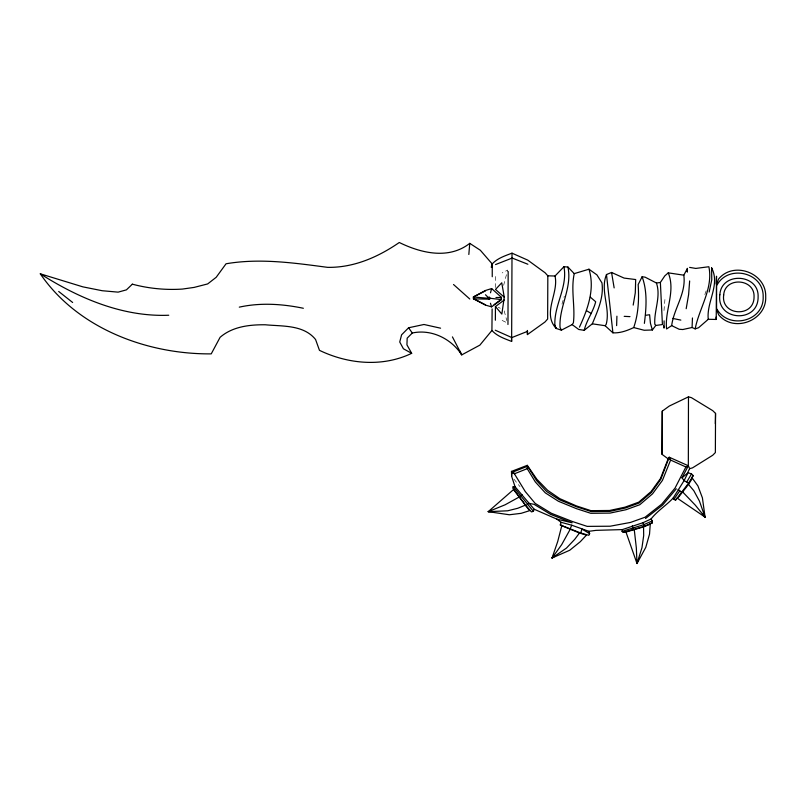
<?xml version="1.0" encoding="UTF-8"?>
<svg xmlns="http://www.w3.org/2000/svg" width="806" height="806" viewBox="0 0 806 806"><rect width="100%" height="100%" fill="white"/><g stroke="black" fill="none" stroke-linecap="round" stroke-linejoin="round"><path stroke-width="0.6" stroke-dasharray="4.03 3.02" d="M495.287 287.571L495.347 274.211M663.993 310.552L664.98 298.925M503.629 285.354L507.669 270.07L502.148 272.932M561.963 304.124L564.271 296.255M704.807 294.613L706.378 290.231M498.249 307.318L500.274 308.265M502.108 320.405L506.37 322.491M513.926 479.127L520.031 486.673M504.193 310.874L506.793 320.587"/><path stroke-width="1.21" d="M501.423 299.62L501.433 297.354L491.65 288.568L485.373 290.513L473.344 296.981L473.434 298.814L485.333 305.051L491.569 306.864L501.423 299.62L490.34 298.28L489.121 299.439L490.34 298.28L489.131 297.182L487.832 298.24L474.986 297.132M504.264 300.003L495.438 306.562L501.846 314.098L504.274 297.202L501.755 282.785L495.509 289.445L504.274 297.202M492.123 308.93L491.922 330.47L479.872 345.129L461.737 354.882C451.37 338.732 431.401 328.858 412.309 332.999L407.171 338.167L406.939 344.837L411.675 353.32C382.548 367.375 348.061 364.121 319.468 350.338L315.569 339.507C303.61 324.617 282.523 326.44 265.305 324.778C249.528 324.606 232.471 326.551 220.098 337.311L211.232 353.874C146.944 354.408 77.517 328.395 40.3 273.818L82.897 286.865L102.201 290.724L118.109 292.145L126.411 289.868L132.345 284.175M495.368 320.234L495.438 306.562M715.325 423.674L715.537 413.397L712.756 410.667L691.447 397.67L688.475 396.844L669.302 406.043L662.26 411.151L662.079 454.383L669.081 459.551L669.202 457.214L688.334 465.757L689.654 468.649L688.072 471.712M507.961 324.496L508.173 271.501M688.546 483.187L693.241 475.59L691.518 473.928L688.032 472.689L684.113 480.588L673.121 498.108L673.846 499.327L675.509 500.224L688.546 483.187L684.113 480.588L682.017 477.847L688.334 465.757L688.475 396.844M644.377 323.367C646.311 307.973 647.561 291.57 642.12 276.74L645.122 277.173L656.427 283.007L660.376 282.453L664.819 275.854L668.255 272.851L683.8 275.178L687.417 268.418L687.327 272.136M716.222 283.903L716.514 276.226L716.222 319.458L708.273 319.287L698.59 327.72L695.165 328.878L692.082 327.498L682.793 329.523L679.196 329.271L671.67 325.614L666.582 328.969C664.577 310.119 675.902 291.52 668.255 272.851M616.63 325.624L616.912 316.194M664.094 320.869L664.063 328.113L663.6 325.795M491.922 330.47C497.08 336.183 504.647 338.691 511.629 341.422L512.012 253.165C504.989 255.814 497.403 258.263 492.204 263.945L491.257 267.199L492.244 267.39L492.244 276.74M515.074 486.794L513.241 486.582L512.737 488.013L525.986 505.634L528.504 503.287L534.086 504.324L550.538 514.349L572.119 522.812L556.835 519.114L534.166 509.231L515.074 486.794L511.629 476.296L511.84 472.447L527.598 466.211L536.635 480.648L546.659 491.519L559.435 499.76L576.935 506.934L591.261 511.548L609.971 511.357L625.345 508.032L639.067 503.035L651.349 492.476L660.759 479.379L669.202 457.214L670.612 460.065L685.906 466.976L688.334 465.757M512.012 253.165L527.749 260.126L545.138 272.801L547.828 275.813L547.637 319.045L544.927 322.047L527.426 334.581L527.598 331.326L511.84 337.573L495.277 330.208M662.079 454.383L662.26 411.151M651.047 519.004L643.067 522.681L622.373 529.592L622.071 531.386L623.24 532.373L644.095 526.378L652.125 523.054L652.245 520.958L651.047 519.004C657.313 510.913 666.149 505.543 673.121 498.108M692.455 317.967L692.082 327.498M579.454 327.135C587.705 309.232 595.201 288.961 588.964 269.214L574.245 273.627C570.698 289.858 575.353 306.471 573.398 322.823L572.159 324.606L561.379 330.158L556.211 328.455C541.864 313.202 559.021 293.334 555.022 276.015L563.938 266.715L567.918 267.048L574.245 273.627M689.654 280.951L688.606 294.664L686.188 308.708M468.83 254.474L469.757 243.352L480.316 250.233L492.204 263.945L492.244 267.39M572.159 324.606L578.768 329.483L584.189 330.309L592.319 323.831L605.115 325.705L612.913 332.828C620.056 333.281 627.28 330.631 633.718 327.558C638.503 313.736 639.077 299.127 638.161 284.558L642.12 276.74M686.954 271.431L687.417 268.418M670.612 460.065L662.421 480.426L652.517 493.846L639.773 504.727L625.96 509.735L610.082 513.09L590.798 513.301L576.441 508.667L558.437 501.272L545.289 492.849L535.335 481.948L527.215 468.669L527.598 466.211M633.194 305.091L635.279 292.88L635.692 279.551L624.096 278.09L611.563 272.468L606.485 274.544C599.815 290.785 610.696 307.973 606.152 324.445L605.115 325.705M561.107 522.308L571.736 525.21L588.864 531.315L589.639 533.643L588.823 535.305L580.693 533.008L560.291 524.958L561.107 522.308L556.835 519.114M683.8 275.178C686.43 293.233 673.806 308.537 671.67 325.614M709.179 292.024L711.758 279.823L711.607 267.904C720.524 284.74 706.258 302.149 708.273 319.287M491.65 288.568L490.491 292.78M584.189 330.309C586.587 320.234 593.176 311.841 595.694 301.756L590.324 297.162M695.165 328.878C699.165 308.104 713.401 288.457 708.867 266.736L695.769 268.428L689.624 267.39M637.697 561.198L637.002 563.505L625.98 532.081L643.551 526.902L650.251 524.102L649.525 534.166L645.797 547.324L637.002 563.505L636.881 561.057M668.587 457.727L660.457 478.542L651.047 491.61L638.755 502.158L625.033 507.155L609.658 510.47L590.959 510.661L576.451 505.926L559.757 498.632L547.617 490.3L536.856 479.248L527.285 465.334L511.467 471.409L511.629 476.296M525.986 505.634L531.436 511.911L533.411 511.326L534.166 509.231M716.484 284.538L718.499 279.158C733.4 260.6 766.566 272.922 765.7 296.719C766.849 320.496 733.853 333.241 718.72 314.864L716.514 309.554M570.255 528.635L571.736 525.21M580.693 533.008L581.962 529.068L589.639 533.643M592.319 323.831C597.659 310.824 603.986 297.354 601.951 282.896L596.914 274.876L588.964 269.214M570.316 529.079L561.661 544.665L552.06 557.994L569.731 550.256L580.28 541.723L586.456 535.124L579.484 533.018L561.792 525.713L557.732 541.461L552.06 557.994L566.467 548.08L574.738 539.325L579.484 533.018M685.906 466.976L675.035 488.093L661.746 504.113L645.032 517.25L630.544 522.419L610.122 526.217L587.181 526.378L572.532 521.563L551.334 513.271L535.174 503.387L525.25 491.529L514.409 473.797L511.84 472.447M686.813 481.877L691.518 473.928M688.505 484.426L692.404 478.301L697.915 485.917L702.409 497.876L705.069 517.12L677.594 498.41L688.505 484.426L693.825 490.723L699.407 501.02L705.069 517.12L695.256 505.11L682.591 491.872M675.509 500.224L676.778 498.229M553.41 556.039L552.06 557.994L554.105 556.523M673.846 499.327L679.78 490.854L678.138 489.433M691.82 477.545L693.241 475.59M633.718 327.558L644.165 330.259L652.356 329.986L655.782 325.463L662.421 324.556L660.376 282.453M676.294 488.819L662.623 505.09L645.546 518.47M440.58 328.183L423.966 324.486L408.582 327.78L401.6 334.812L399.736 342.006L403.413 348.776L411.675 353.32M519.467 496.395L522.117 494.733M525.089 505.271L517.754 508.274L507.639 510.803L488.235 511.659L513.543 489.554L529.562 510.692L521.109 513.341L509.362 514.762L488.235 511.659L505.07 504.818L519.024 497.121M682.017 477.847L688.032 472.689M489.131 297.182L487.832 298.24L489.03 297.908M494.058 304.688L500.959 299.6L501.433 297.354M469.757 243.352C448.861 259.744 421.165 253.235 399.292 242.495C378.095 257.104 353.774 267.794 327.609 267.35C293.968 262.917 259.875 257.991 226.053 263.774L216.199 277.284L207.676 283.924L194.115 287.41L182.378 289.072A154.52 154.46 -19.4 0 1 132.345 284.175M473.344 296.981L485.524 290.845M652.245 520.958L643.803 524.676L622.071 531.386M495.559 264.559L512.173 258.051L527.88 264.247M514.409 473.797L527.215 468.669M623.24 532.373L625.385 531.527M649.757 523.789L652.125 523.054M689.654 468.649L692.505 467.873L712.726 455.249L715.365 452.569L715.537 413.397M239.291 307.146C260.419 302.482 282.312 303.922 303.348 308.265M588.864 531.315L595.997 530.358L622.373 529.592M645.566 315.287L649.606 314.753L650.422 323.206L652.356 329.986M488.235 511.659L491.851 511.417M495.962 297.515L500.113 297.495M168.756 315.237C122.703 317.101 78.474 298.129 40.3 273.818M473.434 298.814L488.204 299.157M547.828 275.813L555.022 276.015M624.197 316.345L629.99 316.627M672.708 318.42L680.848 320.103M560.291 524.958L562.447 525.613M511.467 471.409L513.966 472.638M485.494 304.819L473.978 298.825L473.898 297.061M586.567 310.683L591.322 313.564M679.78 490.854L681.493 492.033M58.697 291.47L72.651 302.492M453.526 284.518L469.777 299.006M485.494 294.744L488.214 297.505M533.411 511.326L513.241 486.582M702.772 514.268L705.069 517.12M655.782 325.463L654.815 324.234C653.857 310.592 661.182 296.699 656.427 283.007M408.582 327.78L412.309 332.999M452.428 336.888L461.737 354.882L459.521 350.56M561.379 330.158L560.039 327.427C558.85 306.824 572.431 287.833 567.918 267.048M554.538 325.009L556.211 328.455L554.911 325.745C553.662 305.434 567.928 287.188 563.938 266.715M633.163 529.32L632.287 525.824M643.067 522.681L644.095 526.378M490.451 303.247L491.569 306.864M614.152 287.913L611.563 272.468M606.485 274.544L612.913 332.828M634.251 529.562L636.337 547.919L637.002 563.505L641.969 547.677L643.682 535.577L643.551 526.902M711.607 267.904L711.728 269.647M716.101 317.06L716.222 319.458M527.285 330.45L527.426 334.581M527.285 465.334L527.356 467.389M511.508 337.754L511.629 341.422M716.584 294.381L716.574 308.456C727.919 330.107 764.169 321.775 763.171 296.86C763.927 272.035 727.506 263.945 716.594 285.828L716.584 294.381M719.849 294.744C716.212 321.151 758.466 323.569 758.114 296.89C759.101 273.566 721.199 271.491 719.849 294.744M723.687 294.986C720.645 316.002 754.315 318.038 754.053 296.789C754.839 278.322 724.846 276.589 723.687 294.986"/></g></svg>
